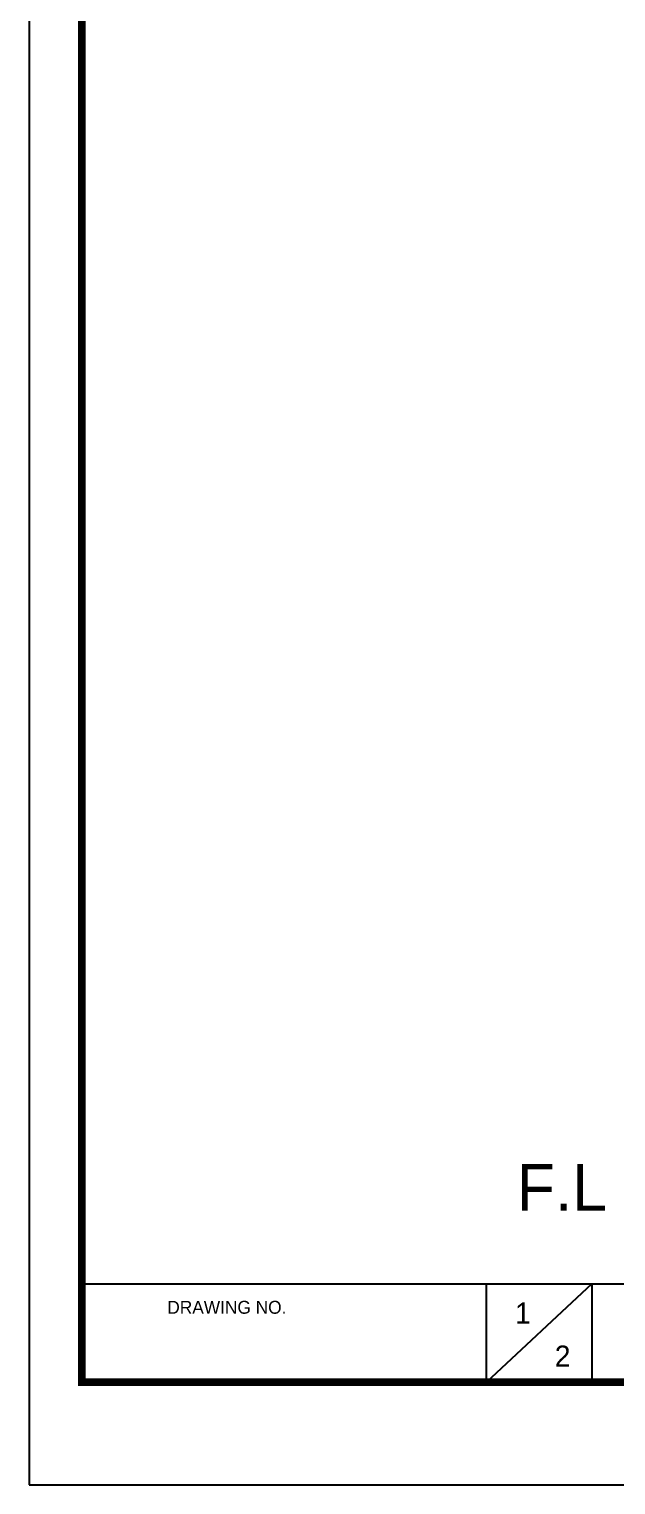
# Model space of a CAD drawing. Extents: x 0 to 3160, y 0 to 2315.
# Drawn here: x 0 to 566, y 0 to 1405 of the extents above; entities that cross this region are included whole.
import ezdxf

# ---------------------------------------------------------------- set-up
doc = ezdxf.new("R2010")
doc.units = 0
doc.header["$LTSCALE"] = 10
doc.header["$MEASUREMENT"] = 0
doc.layers.get('0').update_dxf_attribs({"linetype": 'CONTINUOUS'})
doc.layers.add('치수선', color=7, linetype='CONTINUOUS', lineweight=20)
doc.styles.add('Daelim Dimension', font='')
doc.styles.get('Daelim Dimension').set_extended_font_data('나눔고딕')

msp = doc.modelspace()

# ---------------------------------------------------------------- linework, layer by layer
at = {"color": 5}
msp.add_line((50.8, 194), (2594.9, 194), dxfattribs=at)
at = {"color": 5, "ltscale": 40}
for p, q in [((440.8, 194), (440.8, 98.8)), ((440.8, 194), (440.8, 98.8)), ((542.7, 194), (440.8, 98.8)), ((542.7, 194), (440.8, 98.8)), ((542.7, 194), (542.7, 98.8)), ((542.7, 194), (542.7, 98.8))]:
    msp.add_line(p, q, dxfattribs=at)
at = {"ltscale": 0.5}
msp.add_lwpolyline([(0, 0), (3159.5, 0), (3159.5, 2315), (0, 2315)], close=True, dxfattribs=at)
at = {"color": 5, "linetype": 'ByBlock', "lineweight": 200, "const_width": 7.28}
msp.add_lwpolyline([(50.8, 99.1), (3108.4, 99.1), (3108.4, 2261.3), (50.8, 2261.3)], close=True, dxfattribs=at)

# ---------------------------------------------------------------- texts
at = {"color": 5, "ltscale": 40, "style": 'Daelim Dimension'}
msp.add_text('DRAWING NO.', height=12.468, dxfattribs=at).set_placement((133.2, 165.2))
at = {"char_height": 20.4, "width": 28.476, "attachment_point": 1, "style": 'Daelim Dimension'}
for s, insert in [('1', (468.5, 176.1)), ('2', (506.8, 134.5))]:
    msp.add_mtext(s, dxfattribs=dict(at, insert=insert))
at = {"layer": '치수선', "insert": (557.1, 309.6), "char_height": 45, "attachment_point": 3, "style": 'Daelim Dimension'}
msp.add_mtext_dynamic_manual_height_columns('F.L', width=17.411, gutter_width=12.5, heights=[0], dxfattribs=at)

doc.saveas('drawing.dxf')
